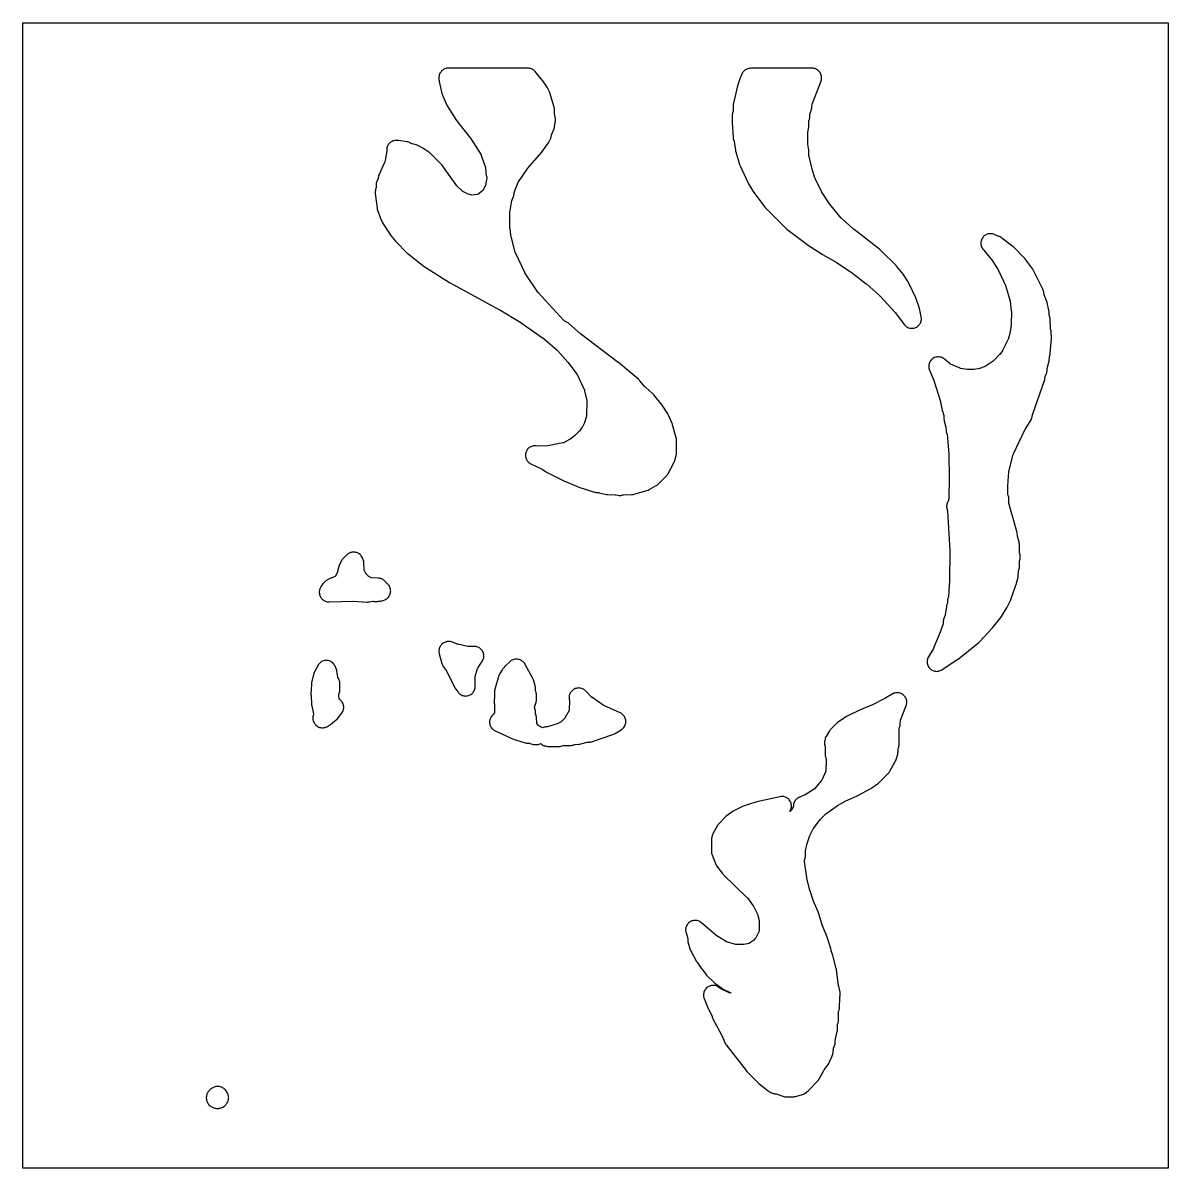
# Model space of a CAD drawing. Header units: millimetres. Extents: x 0 to 300, y 0 to 300.
import ezdxf

# ---------------------------------------------------------------- set-up
doc = ezdxf.new("R2010")
doc.units = ezdxf.units.MM
doc.layers.add('CUT', color=7, linetype='CONTINUOUS')

msp = doc.modelspace()

# ---------------------------------------------------------------- linework, layer by layer
at = {"layer": 'CUT'}
for points in [[(299.9605, 299.9971), (299.9634, 299.9386), (299.9634, 0.0614), (299.9605, 0.0029), (299.902, 0), (0.0614, 0), (0.0029, 0.0029), (0, 0.0614), (0, 299.9386), (0.0029, 299.9971), (0.0614, 300), (299.902, 300)], [(92.2939, 255.3455), (92.7819, 251.4768), (92.8319, 251.2033), (92.9121, 250.9371), (93.871, 248.2933), (93.9722, 248.054), (94.0977, 247.8265), (96.084, 244.6294), (96.2827, 244.3534), (97.5827, 242.785), (97.746, 242.6063), (100.6743, 239.6989), (100.8791, 239.5167), (104.668, 236.502), (104.8746, 236.3541), (111.7255, 231.9591), (111.8858, 231.8644), (124.8405, 224.8557), (124.8638, 224.8428), (124.8867, 224.8294), (130.4358, 221.5), (130.4725, 221.4771), (130.5083, 221.4529), (136.0888, 217.53), (136.1314, 217.4987), (136.1725, 217.4655), (139.8839, 214.3324), (139.9456, 214.2765), (140.0033, 214.2164), (142.7548, 211.1434), (142.7928, 211.0987), (142.8286, 211.0523), (145.0903, 207.9645), (145.1009, 207.9493), (145.1413, 207.8811), (145.1495, 207.8645), (147.0594, 203.7775), (147.0677, 203.7585), (147.0963, 203.6743), (147.1013, 203.6542), (147.6715, 201.0843), (147.6757, 201.0624), (147.6853, 200.9674), (147.6856, 200.9452), (147.6196, 197.0487), (147.6189, 197.031), (147.6147, 196.9933), (147.607, 196.9561), (147.6022, 196.939), (147.1016, 195.3106), (147.0999, 195.3057), (147.0708, 195.2319), (147.0631, 195.2155), (146.537, 194.1597), (146.5348, 194.1555), (146.4977, 194.0928), (146.4885, 194.079), (145.7922, 193.0889), (145.7822, 193.0754), (145.7355, 193.0201), (145.7238, 193.0079), (144.5911, 191.8876), (144.5326, 191.8335), (144.4707, 191.7834), (143.2932, 190.8944), (143.279, 190.8841), (143.2148, 190.8445), (143.1993, 190.8363), (141.5593, 190.0211), (141.5544, 190.0188), (141.5062, 189.9996), (141.4806, 189.992), (141.457, 189.9866), (137.4772, 189.178), (137.4608, 189.1751), (137.3898, 189.167), (137.3731, 189.1663), (135.2146, 189.1127), (135.2095, 189.1127), (135.1321, 189.1167), (135.1146, 189.1186), (134.475, 189.2058), (134.2323, 189.2269), (133.9887, 189.2243), (133.7466, 189.1979), (133.5081, 189.1482), (133.2757, 189.0755), (133.0514, 188.9805), (132.8374, 188.8641), (132.6357, 188.7274), (132.4483, 188.5718), (132.277, 188.3987), (132.1233, 188.2097), (131.9887, 188.0067), (131.8746, 187.7915), (131.7819, 187.5662), (131.7115, 187.333), (131.6643, 187.0941), (131.6404, 186.8517), (131.6403, 186.6081), (131.6639, 186.3656), (131.711, 186.1266), (131.7811, 185.8934), (131.8736, 185.668), (131.9875, 185.4527), (132.1219, 185.2496), (132.2754, 185.0604), (132.4466, 184.8872), (132.6339, 184.7314), (132.8354, 184.5945), (133.0492, 184.4779), (135.9701, 183.0658), (136.038, 183.0302), (136.1035, 182.9904), (137.0499, 182.3723), (137.2945, 182.2316), (141.545, 180.0957), (141.6886, 180.0291), (145.4042, 178.4479), (145.6392, 178.3616), (149.7203, 177.0895), (149.9194, 177.0363), (150.1223, 176.9997), (150.3274, 176.9799), (150.8444, 176.9516), (150.8633, 176.9501), (150.9441, 176.9374), (150.9627, 176.9331), (152.548, 176.5182), (152.8381, 176.4604), (153.1331, 176.4372), (155.1744, 176.3982), (155.1928, 176.3974), (155.2712, 176.3882), (155.2892, 176.3848), (155.8045, 176.2732), (156.0614, 176.2315), (156.3213, 176.2166), (156.5813, 176.2289), (156.8386, 176.2682), (157.0904, 176.3339), (157.2143, 176.3733), (157.2315, 176.3783), (157.2691, 176.3864), (157.3073, 176.391), (157.3253, 176.3918), (159.4441, 176.4397), (159.6558, 176.4535), (159.8657, 176.4852), (160.072, 176.5346), (163.4644, 177.5001), (163.7451, 177.5985), (164.0122, 177.7294), (165.9026, 178.8002), (166.0932, 178.9198), (166.2722, 179.0561), (166.4383, 179.2079), (168.4724, 181.2424), (168.6326, 181.4187), (168.7753, 181.6094), (168.8991, 181.8128), (170.5159, 184.7768), (170.6088, 184.9655), (170.6855, 185.1614), (170.7454, 185.363), (171.1575, 186.998), (171.2005, 187.205), (171.2258, 187.4149), (171.2333, 187.6262), (171.2126, 190.651), (171.2017, 190.8675), (171.172, 191.0824), (171.1239, 191.2938), (170.1796, 194.7439), (170.123, 194.9236), (170.0531, 195.0985), (169.0955, 197.2551), (168.9232, 197.5774), (167.642, 199.602), (167.478, 199.8314), (165.2846, 202.5602), (165.143, 202.7216), (164.9881, 202.8703), (163.0603, 204.5676), (162.9977, 204.6268), (162.9395, 204.6905), (161.5954, 206.2716), (161.4531, 206.4255), (161.2983, 206.5669), (156.0243, 210.9955), (155.9265, 211.0735), (146.0782, 218.5363), (146.0454, 218.5621), (146.0136, 218.5889), (142.979, 221.2406), (142.7855, 221.3935), (142.5779, 221.5266), (141.806, 221.9693), (141.7896, 221.9793), (141.7561, 222.0034), (141.7252, 222.0307), (141.7118, 222.0446), (134.9522, 229.3852), (134.9489, 229.3889), (134.9027, 229.4471), (134.893, 229.461), (131.502, 234.5201), (131.4994, 234.5241), (131.4638, 234.5862), (131.4565, 234.6009), (128.9983, 239.7909), (128.9907, 239.808), (128.9637, 239.8834), (128.9587, 239.9014), (127.8414, 244.3659), (127.8275, 244.4285), (127.817, 244.4918), (127.5963, 246.0817), (127.5883, 246.1561), (127.585, 246.2308), (127.5337, 250.2535), (127.5339, 250.2716), (127.5403, 250.3488), (127.5431, 250.3667), (128.1083, 253.5127), (128.1121, 253.5311), (128.1341, 253.6086), (128.1406, 253.6262), (128.481, 254.4887), (128.5527, 254.697), (128.6059, 254.9107), (128.64, 255.1283), (128.6826, 255.509), (128.6848, 255.5256), (128.692, 255.5611), (128.7025, 255.596), (128.7082, 255.6113), (129.7638, 258.2623), (129.7717, 258.2807), (129.8118, 258.3567), (129.8225, 258.3736), (132.0656, 261.7211), (132.1134, 261.7873), (132.1655, 261.8502), (135.4134, 265.5006), (135.561, 265.6831), (137.6671, 268.5524), (137.7803, 268.7206), (137.8795, 268.8973), (138.1468, 269.4223), (138.2376, 269.6217), (138.3105, 269.8283), (138.3651, 270.0405), (138.4009, 270.2566), (138.4373, 270.558), (138.4399, 270.5755), (138.4478, 270.6123), (138.4592, 270.6483), (138.4657, 270.6647), (139.0702, 272.0962), (139.1479, 272.3061), (139.2066, 272.5221), (139.2457, 272.7424), (139.4666, 274.421), (139.4871, 274.6829), (139.4801, 274.9455), (139.4455, 275.206), (139.2536, 276.234), (139.2528, 276.239), (139.2444, 276.3151), (139.2436, 276.3325), (139.2114, 277.558), (139.1956, 277.781), (139.1599, 278.0016), (139.1047, 278.2181), (138.1374, 281.408), (138.0676, 281.6074), (137.9812, 281.8002), (137.3197, 283.1236), (137.1536, 283.4077), (136.1864, 284.836), (136.0343, 285.0378), (134.1931, 287.2402), (134.0287, 287.4185), (133.8477, 287.5801), (133.652, 287.7233), (133.4433, 287.8469), (133.2236, 287.9498), (132.9949, 288.0308), (132.7595, 288.0893), (132.5195, 288.1247), (132.2772, 288.1366), (111.475, 288.1545), (111.2253, 288.1422), (110.9781, 288.1051), (110.7359, 288.0434), (110.501, 287.9579), (110.2758, 287.8493), (110.0626, 287.7188), (109.8635, 287.5676), (109.6805, 287.3974), (109.5154, 287.2097), (109.3699, 287.0064), (109.2454, 286.7896), (109.1432, 286.5615), (109.0643, 286.3243), (109.0094, 286.0805), (108.9792, 285.8323), (108.9739, 285.5824), (108.9858, 285.1708), (109.0047, 284.9279), (109.0471, 284.688), (109.7654, 281.5321), (109.8327, 281.2924), (109.9234, 281.0606), (111.1609, 278.3117), (111.3183, 278.0166), (113.4068, 274.6624), (113.5715, 274.4289), (117.1852, 269.8794), (117.2247, 269.8268), (117.2612, 269.772), (119.9953, 265.4218), (120.0059, 265.4039), (120.0449, 265.3234), (120.0524, 265.304), (121.1836, 262.1162), (121.1897, 262.0976), (121.1995, 262.0568), (121.2051, 262.0153), (121.2062, 261.9957), (121.2377, 260.9513), (121.256, 260.7147), (121.2968, 260.481), (121.5059, 259.5457), (121.5094, 259.5277), (121.5142, 259.4889), (121.5115, 259.4498), (121.5088, 259.4317), (121.178, 257.4862), (121.1739, 257.4658), (121.1616, 257.4229), (121.1447, 257.3815), (121.1352, 257.363), (120.4445, 256.0988), (120.4349, 256.0822), (120.4117, 256.0485), (120.3822, 256.0201), (120.3674, 256.0079), (119.1594, 255.0631), (119.1446, 255.0521), (119.1114, 255.0311), (119.0727, 255.0244), (119.0544, 255.0225), (117.4747, 254.9051), (117.4566, 254.9042), (117.4179, 254.905), (117.3801, 254.9132), (117.3628, 254.9183), (116.3763, 255.2337), (116.36, 255.2393), (116.292, 255.2681), (116.2767, 255.2759), (115.2108, 255.8457), (115.1954, 255.8544), (115.1638, 255.8753), (115.1343, 255.8991), (115.1213, 255.9111), (113.7236, 257.2714), (113.7197, 257.2753), (113.6649, 257.3381), (113.6533, 257.3533), (109.7082, 262.8053), (109.5835, 262.9638), (109.4464, 263.1117), (106.6844, 265.8605), (106.512, 266.0169), (106.3257, 266.1565), (105.0207, 267.043), (104.7332, 267.2114), (103.4375, 267.8587), (103.2166, 267.956), (102.9873, 268.0316), (101.9441, 268.3204), (101.9259, 268.3259), (101.8498, 268.3555), (101.8326, 268.3636), (101.3352, 268.6168), (101.0762, 268.7307), (100.8059, 268.8146), (100.5279, 268.8674), (98.3602, 269.1532), (98.2737, 269.167), (98.1418, 269.1923), (97.8979, 269.2147), (97.653, 269.2132), (97.4094, 269.1877), (97.1695, 269.1384), (96.9355, 269.066), (96.7098, 268.971), (96.4944, 268.8543), (96.2915, 268.7172), (96.103, 268.5608), (95.9307, 268.3868), (95.7762, 268.1967), (95.6411, 267.9924), (95.5266, 267.7759), (95.4339, 267.5492), (95.3638, 267.3145), (95.3169, 267.0741), (95.2939, 266.8303), (95.2948, 266.5854), (95.2971, 266.542), (95.2936, 266.4465), (95.2909, 266.4244), (94.9967, 264.5218), (94.9869, 264.4668), (94.9745, 264.4123), (94.7013, 263.3282), (94.6965, 263.3109), (94.6707, 263.2385), (94.6636, 263.2221), (93.2792, 260.2493), (93.181, 260.0056), (93.1088, 259.7529), (93.0636, 259.494), (93.0216, 259.1462), (93.0191, 259.1292), (93.0115, 259.0934), (92.9976, 259.06), (92.99, 259.0445), (92.8159, 258.7118), (92.7025, 258.4628), (92.617, 258.2029), (92.5604, 257.9352), (92.5334, 257.6629), (92.497, 256.8362), (92.4953, 256.8133), (92.479, 256.7162), (92.4732, 256.694), (92.3763, 256.3651), (92.3163, 256.1148), (92.2824, 255.8596), (92.2749, 255.6022)], [(185.7997, 276.0021), (185.7865, 275.7678), (185.7704, 273.9883), (185.7766, 273.7888), (186.0471, 269.9751), (186.0813, 269.7041), (186.1449, 269.4383), (186.2371, 269.1811), (186.2838, 269.0702), (186.2901, 269.0544), (186.3012, 269.0196), (186.3091, 268.9838), (186.3116, 268.9675), (186.6166, 266.6218), (186.6526, 266.4136), (186.7062, 266.2092), (187.7291, 262.883), (187.8544, 262.558), (189.9782, 258.0208), (190.0789, 257.828), (191.0907, 256.0803), (191.2519, 255.8361), (194.3151, 251.7381), (194.5542, 251.4627), (199.8318, 246.2112), (200.0862, 245.9902), (205.358, 241.9991), (205.5141, 241.89), (209.3571, 239.4172), (209.4683, 239.3496), (213.0256, 237.3141), (213.0615, 237.2928), (213.0965, 237.2702), (217.2036, 234.5235), (217.2378, 234.4998), (217.2712, 234.4748), (220.9034, 231.6608), (220.9386, 231.6324), (220.9728, 231.6027), (224.3509, 228.5502), (224.3892, 228.514), (224.4259, 228.4761), (228.4594, 224.1272), (228.4986, 224.0829), (228.5355, 224.0366), (230.8467, 220.9889), (231.0016, 220.8039), (231.1735, 220.6348), (231.361, 220.483), (231.5622, 220.35), (231.7753, 220.237), (231.9983, 220.145), (232.2291, 220.075), (232.4656, 220.0275), (232.7055, 220.0031), (232.9467, 220.0018), (233.1869, 220.0239), (233.4239, 220.0689), (233.6554, 220.1366), (233.8793, 220.2263), (234.0935, 220.3372), (234.296, 220.4682), (234.485, 220.6181), (234.6586, 220.7855), (234.8154, 220.9688), (234.9537, 221.1665), (235.0723, 221.3765), (235.1701, 221.5969), (235.2462, 221.8258), (235.3, 222.061), (235.3308, 222.3002), (235.3384, 222.5413), (235.3227, 222.782), (235.2839, 223.02), (234.8313, 225.1461), (234.7581, 225.4154), (234.0042, 227.6794), (233.8978, 227.9464), (232.0951, 231.8109), (232.0075, 231.9814), (231.907, 232.1446), (230.3787, 234.428), (230.2188, 234.6413), (228.8586, 236.2674), (228.6997, 236.4402), (224.6924, 240.4068), (224.4701, 240.6022), (217.7163, 245.8637), (217.6846, 245.8893), (217.6538, 245.9159), (214.4913, 248.7457), (214.43, 248.8046), (214.373, 248.8678), (211.3412, 252.4786), (211.2948, 252.5375), (211.2522, 252.5992), (209.2932, 255.6358), (209.2583, 255.6933), (209.2268, 255.7527), (207.607, 259.0184), (207.5728, 259.0937), (207.5439, 259.1713), (206.7369, 261.5911), (206.7197, 261.6471), (206.7053, 261.7039), (205.8743, 265.3522), (205.8706, 265.3707), (205.8606, 265.4507), (205.8596, 265.4695), (205.8256, 266.8059), (205.8121, 267.0095), (205.782, 267.2112), (205.5785, 268.2766), (205.5756, 268.2946), (205.5683, 268.3723), (205.568, 268.3905), (205.5774, 271.2435), (205.578, 271.2626), (205.5866, 271.3445), (205.59, 271.3633), (205.7747, 272.2485), (205.8105, 272.4686), (205.8265, 272.691), (205.8717, 274.3482), (205.8726, 274.3663), (205.8774, 274.4048), (205.8895, 274.4418), (205.8963, 274.4586), (205.9126, 274.4958), (205.9941, 274.7076), (206.0559, 274.9259), (206.0978, 275.1489), (206.1192, 275.3747), (206.1532, 276.0636), (206.1536, 276.0689), (206.1602, 276.1197), (206.1661, 276.1456), (206.1727, 276.1685), (206.5651, 277.4058), (206.6355, 277.6814), (206.6742, 277.9632), (206.7279, 278.6388), (206.7298, 278.6567), (206.7365, 278.6946), (206.7467, 278.7317), (206.7527, 278.7486), (208.9668, 284.5536), (208.9727, 284.568), (208.9785, 284.5806), (209.0718, 284.813), (209.1414, 285.0535), (209.1866, 285.2998), (209.2069, 285.5494), (209.2021, 285.7998), (209.1723, 286.0484), (209.1178, 286.2929), (209.0392, 286.5306), (208.9371, 286.7593), (208.8126, 286.9766), (208.6671, 287.1803), (208.5019, 287.3685), (208.3187, 287.5392), (208.1193, 287.6908), (207.9058, 287.8216), (207.6803, 287.9304), (207.445, 288.0161), (207.2023, 288.0779), (206.9547, 288.115), (206.7045, 288.1272), (190.5967, 288.1044), (190.3555, 288.0924), (190.1167, 288.0572), (189.8823, 287.9991), (189.6546, 287.9187), (189.4358, 287.8167), (189.2278, 287.694), (189.0326, 287.5519), (188.8521, 287.3916), (188.6878, 287.2146), (188.5414, 287.0226), (188.4142, 286.8174), (188.3074, 286.6009), (187.8433, 285.5331), (187.7663, 285.3326), (187.2453, 283.7816), (187.1796, 283.5496), (186.1272, 279.005), (186.082, 278.7507), (186.0633, 278.4931), (186.0317, 276.9809), (186.031, 276.964), (186.027, 276.9276), (186.0196, 276.8916), (186.0152, 276.8757), (185.8914, 276.462), (185.8347, 276.2342)], [(236.8575, 132.9637), (236.8363, 132.7158), (236.8399, 132.467), (236.8682, 132.2198), (236.9209, 131.9767), (236.9976, 131.74), (237.0973, 131.5121), (237.2193, 131.2952), (237.3621, 131.0915), (237.5246, 130.903), (237.7049, 130.7317), (237.9014, 130.579), (238.1121, 130.4467), (238.3349, 130.336), (238.5676, 130.2479), (238.8079, 130.1835), (239.0534, 130.1432), (239.3017, 130.1275), (239.5503, 130.1366), (239.7968, 130.1704), (240.0388, 130.2285), (240.2737, 130.3103), (240.4994, 130.4151), (240.7135, 130.5418), (244.7568, 133.2149), (244.9347, 133.344), (250.3553, 137.657), (250.5069, 137.7879), (250.6475, 137.9305), (253.8538, 141.4529), (253.9467, 141.5611), (256.1148, 144.2346), (256.2882, 144.4765), (257.5918, 146.5452), (257.7113, 146.7572), (258.6781, 148.6846), (258.7974, 148.9637), (260.1209, 152.6651), (260.1933, 152.9048), (260.6546, 154.7639), (260.7036, 155.0163), (260.7264, 155.2724), (260.7676, 156.371), (260.7688, 156.3906), (260.7748, 156.4324), (260.7851, 156.4734), (260.7914, 156.492), (260.8684, 156.7027), (260.9479, 156.9637), (260.9986, 157.2319), (261.0197, 157.5039), (261.0513, 158.8915), (261.0523, 158.9107), (261.0626, 158.9928), (261.0664, 159.0117), (261.188, 159.5394), (261.2293, 159.7662), (261.2495, 159.9958), (261.2486, 160.2263), (261.2264, 160.4557), (261.1832, 160.6821), (261.0597, 161.1981), (261.0555, 161.2181), (261.0444, 161.305), (261.0435, 161.3253), (261.0044, 163.3548), (260.9812, 163.6502), (260.9232, 163.9407), (260.509, 165.5207), (260.5046, 165.5394), (260.4918, 165.6211), (260.4903, 165.6402), (260.4615, 166.1811), (260.4318, 166.4545), (260.3723, 166.723), (258.2788, 174.1924), (258.2775, 174.1974), (258.268, 174.2453), (258.2653, 174.2703), (258.2641, 174.2931), (258.2301, 175.5142), (258.2116, 175.7559), (258.1698, 175.9947), (258.1051, 176.2283), (258.0028, 176.5382), (257.9972, 176.5567), (257.9883, 176.5972), (257.9836, 176.6384), (257.9829, 176.6577), (257.961, 178.576), (257.9616, 178.6316), (257.9648, 178.6871), (258.2649, 182.3591), (258.2655, 182.3643), (258.278, 182.4426), (258.282, 182.4603), (259.4142, 186.9787), (259.4193, 186.9969), (259.4468, 187.0733), (259.4545, 187.0905), (262.4688, 193.4081), (262.4952, 193.46), (262.524, 193.5106), (264.0566, 196.0523), (264.1807, 196.2851), (264.2796, 196.5297), (264.3522, 196.7833), (264.3976, 197.0432), (264.4217, 197.2429), (264.4248, 197.2633), (264.4449, 197.3495), (264.4512, 197.3691), (267.5889, 206.2937), (267.6711, 206.5818), (267.7183, 206.8776), (267.7542, 207.2411), (267.7563, 207.2581), (267.7633, 207.2946), (267.7736, 207.3304), (267.7793, 207.3461), (268.1051, 208.1808), (268.1881, 208.4318), (268.2441, 208.6901), (268.2725, 208.9529), (268.2959, 209.3797), (268.2975, 209.399), (268.3105, 209.4812), (268.315, 209.5001), (268.7415, 211.1056), (268.7963, 211.368), (268.8227, 211.6347), (268.8608, 212.4783), (268.862, 212.4958), (268.8672, 212.533), (268.8791, 212.5686), (268.8859, 212.5848), (268.9068, 212.6319), (269.0075, 212.8994), (269.0771, 213.1766), (269.1145, 213.4599), (269.3996, 217.2888), (269.405, 217.5601), (269.357, 218.958), (269.3338, 219.223), (269.2825, 219.484), (269.1439, 220.0331), (269.1392, 220.0545), (269.1268, 220.1479), (269.1259, 220.1698), (269.0943, 222.2376), (269.0811, 222.4585), (269.0484, 222.6773), (268.9966, 222.8924), (268.9259, 223.102), (268.88, 223.2205), (268.8731, 223.24), (268.8617, 223.2828), (268.8551, 223.3266), (268.8537, 223.3472), (268.8195, 224.19), (268.8007, 224.4111), (268.7623, 224.6297), (268.2887, 226.7656), (268.2285, 226.9882), (268.148, 227.2043), (267.5013, 228.7222), (267.4937, 228.7417), (267.4808, 228.7846), (267.4727, 228.8287), (267.4707, 228.8495), (267.4417, 229.2638), (267.4124, 229.5083), (267.3592, 229.7487), (267.2826, 229.9828), (267.1834, 230.2081), (264.7219, 235.1265), (264.6194, 235.3114), (264.5016, 235.4869), (262.4388, 238.2973), (262.322, 238.4445), (262.1944, 238.5825), (259.5498, 241.2367), (259.2935, 241.4611), (256.4202, 243.6493), (256.208, 243.7943), (255.9821, 243.9168), (255.7447, 244.0154), (255.4985, 244.0891), (255.4647, 244.0974), (255.3744, 244.1281), (255.354, 244.137), (254.4987, 244.545), (254.2701, 244.6404), (254.0332, 244.7128), (253.7903, 244.7613), (253.5438, 244.7856), (253.2961, 244.7853), (253.0496, 244.7606), (252.8068, 244.7116), (252.5701, 244.6387), (252.3417, 244.5429), (252.1239, 244.4248), (251.9189, 244.2859), (251.7286, 244.1273), (251.5549, 243.9506), (251.3996, 243.7576), (251.2642, 243.5503), (251.1499, 243.3305), (251.0579, 243.1005), (250.9892, 242.8625), (250.9443, 242.6189), (250.9238, 242.3721), (250.9278, 242.1244), (250.9563, 241.8783), (251.009, 241.6363), (251.0854, 241.4007), (251.1847, 241.1738), (251.306, 240.9578), (251.4481, 240.7549), (251.6096, 240.567), (251.6811, 240.4918), (251.7212, 240.4445), (253.9765, 237.644), (254.0182, 237.589), (254.0567, 237.5317), (255.4722, 235.2861), (255.5105, 235.221), (255.5445, 235.1535), (257.444, 231.0763), (257.446, 231.0717), (257.4729, 231.0005), (257.4781, 230.9839), (258.5804, 227.128), (258.5817, 227.1232), (258.5971, 227.0484), (258.5996, 227.0311), (258.9, 224.5505), (258.9067, 224.4754), (258.9087, 224.3999), (258.8893, 221.0514), (258.8858, 220.967), (258.8764, 220.8831), (258.6136, 219.1116), (258.5996, 219.0342), (258.5804, 218.958), (258.0366, 217.0579), (258.0313, 217.0411), (258.004, 216.9709), (257.9965, 216.955), (256.6153, 214.1954), (256.613, 214.191), (256.5741, 214.1259), (256.5644, 214.1116), (255.8901, 213.1689), (255.8871, 213.1649), (255.8393, 213.1074), (255.8276, 213.0949), (254.2614, 211.4977), (254.2485, 211.4852), (254.1894, 211.4354), (254.1748, 211.4248), (252.3177, 210.1404), (252.2999, 210.1288), (252.2195, 210.0856), (252.2, 210.0771), (250.8564, 209.5399), (250.838, 209.533), (250.7566, 209.51), (250.7373, 209.5061), (249.0449, 209.2114), (249.0397, 209.2106), (248.9603, 209.2032), (248.9421, 209.2026), (247.4425, 209.1917), (247.4371, 209.1917), (247.3549, 209.1978), (247.3363, 209.2004), (245.5595, 209.493), (245.5543, 209.494), (245.5054, 209.5062), (245.4809, 209.5146), (245.4592, 209.5236), (242.9391, 210.6387), (242.9233, 210.6461), (242.8905, 210.6644), (242.8593, 210.6858), (242.8461, 210.6963), (241.3569, 211.9354), (241.16, 212.0834), (240.9495, 212.2113), (240.7275, 212.3179), (240.496, 212.4021), (240.2573, 212.4632), (240.0138, 212.5004), (239.7679, 212.5135), (239.5218, 212.5024), (239.278, 212.4671), (239.0389, 212.4079), (238.8068, 212.3255), (238.5838, 212.2207), (238.3723, 212.0945), (238.1743, 211.948), (237.9916, 211.7828), (237.8261, 211.6003), (237.6793, 211.4025), (237.5527, 211.1912), (237.4475, 210.9685), (237.3647, 210.7365), (237.3052, 210.4974), (237.2695, 210.2537), (237.2579, 210.0077), (237.2707, 209.7617), (237.3075, 209.5181), (237.3682, 209.2794), (237.452, 209.0478), (238.6761, 206.1253), (238.6959, 206.0747), (238.7134, 206.0233), (240.351, 200.8363), (240.3738, 200.7539), (240.3907, 200.6701), (240.6882, 198.8579), (240.7715, 198.5092), (241.1984, 197.159), (241.2031, 197.143), (241.2108, 197.108), (241.2155, 197.0724), (241.2165, 197.0562), (241.2508, 196.2384), (241.2768, 195.9684), (241.332, 195.7029), (241.7555, 194.1042), (241.7601, 194.0846), (241.7733, 193.999), (241.7747, 193.9789), (241.8044, 193.3324), (241.8258, 193.1014), (241.8685, 192.8734), (241.9322, 192.6503), (242.0163, 192.434), (242.0234, 192.418), (242.0311, 192.3993), (242.0443, 192.3581), (242.0531, 192.3157), (242.0555, 192.2956), (242.5584, 187.0777), (242.5621, 187.0291), (242.5638, 186.9804), (242.654, 180.8203), (242.654, 180.8051), (242.6537, 180.7724), (242.5329, 175.3698), (242.5321, 175.3531), (242.5281, 175.3172), (242.5209, 175.2817), (242.5166, 175.266), (242.3265, 174.6263), (242.3197, 174.6052), (242.3064, 174.5722), (242.2702, 174.5017), (242.2224, 174.4173), (242.1233, 174.194), (242.0464, 173.962), (241.9925, 173.7237), (241.9622, 173.4813), (241.9557, 173.2371), (241.973, 172.9934), (242.014, 172.7525), (242.1452, 172.1595), (242.1462, 172.1545), (242.1571, 172.0781), (242.1586, 172.0605), (242.7576, 161.754), (242.7592, 161.7166), (242.7596, 161.6791), (242.724, 153.9591), (242.7232, 153.9218), (242.7213, 153.8845), (242.4428, 149.7352), (242.4423, 149.7297), (242.435, 149.6813), (242.4256, 149.6537), (242.4162, 149.6308), (242.4101, 149.6171), (242.326, 149.3999), (242.2625, 149.1759), (242.2201, 148.9469), (242.1992, 148.715), (242.1722, 148.0911), (242.171, 148.0737), (242.166, 148.0367), (242.1543, 148.0016), (242.1476, 147.9853), (242.0838, 147.8395), (241.9994, 147.6191), (241.9362, 147.3916), (241.8947, 147.1592), (241.609, 144.9637), (241.6053, 144.9411), (241.5809, 144.8458), (241.5733, 144.8242), (241.248, 143.9899), (241.1683, 143.7507), (241.1132, 143.5046), (241.0831, 143.2542), (241.0456, 142.7119), (241.0452, 142.7067), (241.0378, 142.6573), (241.0317, 142.6322), (241.0249, 142.6099), (240.4742, 140.9501), (240.4607, 140.9118), (240.446, 140.8739), (238.5514, 136.2431), (238.5157, 136.1643), (238.4745, 136.0882), (237.1818, 133.898), (237.0662, 133.6777), (236.973, 133.4471), (236.9032, 133.2082)], [(77.638, 151.0067), (77.6325, 150.7604), (77.6513, 150.5147), (77.6942, 150.272), (77.7607, 150.0347), (77.8503, 149.8052), (77.962, 149.5856), (78.0948, 149.378), (78.2474, 149.1845), (78.4183, 149.007), (78.6059, 148.8472), (78.8083, 148.7066), (79.0235, 148.5867), (79.2495, 148.4885), (79.484, 148.413), (79.7249, 148.361), (79.9697, 148.3329), (80.2161, 148.3291), (86.496, 148.5414), (86.5577, 148.5419), (86.6193, 148.5392), (90.1268, 148.2954), (90.3822, 148.2908), (90.6368, 148.3122), (90.8879, 148.3595), (91.5914, 148.5296), (91.6084, 148.5333), (91.6451, 148.5387), (91.681, 148.5304), (91.6944, 148.5264), (91.9247, 148.4681), (92.1595, 148.432), (92.3966, 148.4183), (92.634, 148.4272), (92.8695, 148.4586), (93.101, 148.5122), (93.1078, 148.5141), (93.1506, 148.5214), (93.1708, 148.5231), (93.6098, 148.5496), (93.8778, 148.5803), (94.1408, 148.6398), (94.396, 148.7272), (94.7667, 148.877), (94.9907, 148.9807), (95.2034, 149.1059), (95.4027, 149.2515), (95.5867, 149.4161), (95.7536, 149.598), (95.9017, 149.7955), (96.0296, 150.0066), (96.136, 150.2293), (96.22, 150.4614), (96.2807, 150.7007), (96.3175, 150.9448), (96.33, 151.1913), (96.3182, 151.4379), (96.2821, 151.6821), (96.2221, 151.9215), (96.1388, 152.1539), (96.033, 152.3769), (95.9057, 152.5884), (95.7581, 152.7863), (95.5918, 152.9686), (94.7236, 153.831), (94.5525, 153.9859), (94.3679, 154.1243), (94.1712, 154.2452), (93.9643, 154.3474), (93.7488, 154.4301), (93.5267, 154.4926), (93.2997, 154.5343), (93.0698, 154.5549), (91.3025, 154.6313), (91.285, 154.6324), (91.2479, 154.6375), (91.2136, 154.6526), (91.1981, 154.6608), (90.611, 154.9884), (90.5954, 154.9976), (90.5636, 155.0197), (90.5339, 155.0446), (90.521, 155.0572), (89.7679, 155.8265), (89.7565, 155.8386), (89.7339, 155.8662), (89.7166, 155.897), (89.7094, 155.9122), (89.382, 156.6405), (89.3748, 156.6576), (89.3622, 156.6951), (89.3572, 156.7344), (89.3562, 156.7528), (89.3, 158.6388), (89.2799, 158.8889), (89.2349, 159.1358), (89.1653, 159.3769), (89.0719, 159.6099), (88.9556, 159.8323), (88.7717, 160.1448), (88.6351, 160.3526), (88.4784, 160.5458), (88.3033, 160.7225), (88.1115, 160.881), (87.905, 161.0196), (87.6857, 161.1369), (87.4558, 161.2319), (87.2176, 161.3036), (86.9734, 161.3513), (86.7258, 161.3744), (86.477, 161.3728), (86.2297, 161.3466), (85.9861, 161.2958), (85.7489, 161.2211), (85.5202, 161.1233), (85.3024, 161.0031), (85.0976, 160.8619), (84.9078, 160.7011), (83.9434, 159.7974), (83.7906, 159.6412), (83.652, 159.4722), (83.5288, 159.2918), (83.4217, 159.1013), (82.9298, 158.1284), (82.8091, 157.8487), (82.7233, 157.5563), (82.439, 156.3101), (82.4335, 156.2886), (82.4014, 156.1985), (82.3921, 156.1782), (81.8475, 155.0789), (81.839, 155.0626), (81.8183, 155.0295), (81.7845, 155.01), (81.7679, 155.0021), (79.8916, 154.1553), (79.6927, 154.0547), (79.5035, 153.9367), (79.3256, 153.8023), (79.1604, 153.6526), (78.6408, 153.1377), (78.4596, 152.9378), (78.3011, 152.7194), (78.167, 152.4853), (77.8983, 151.9512), (77.7985, 151.7259), (77.7215, 151.4918), (77.6678, 151.2513)], [(108.9709, 135.6443), (108.9574, 135.4118), (108.9656, 135.179), (108.9954, 134.948), (109.0465, 134.7208), (109.7377, 132.2046), (109.8052, 131.9955), (109.8907, 131.7931), (109.9937, 131.599), (110.1134, 131.4147), (110.8876, 130.3297), (110.8906, 130.3253), (110.9313, 130.258), (110.9399, 130.2416), (112.9652, 126.1513), (113.1487, 125.8397), (113.9058, 124.7436), (114.0539, 124.5501), (114.2201, 124.372), (114.4029, 124.2108), (114.6005, 124.0683), (114.811, 123.9456), (115.0325, 123.844), (115.2628, 123.7645), (115.4998, 123.7078), (115.7411, 123.6744), (115.9846, 123.6646), (116.2279, 123.6786), (116.4686, 123.7162), (116.7045, 123.7771), (116.9334, 123.8606), (117.1531, 123.9661), (117.3614, 124.0924), (117.5565, 124.2384), (117.7364, 124.4027), (117.8995, 124.5837), (118.0442, 124.7798), (118.1691, 124.989), (118.2731, 125.2093), (118.3551, 125.4388), (118.4144, 125.6751), (118.4504, 125.9161), (118.4628, 126.1594), (118.4678, 128.6333), (118.4683, 128.6519), (118.4719, 128.69), (118.4791, 128.7277), (118.4839, 128.7456), (119.1053, 130.886), (119.1106, 130.903), (119.1242, 130.9376), (119.1408, 130.971), (119.1497, 130.986), (119.9949, 132.3538), (120.0069, 132.372), (120.0625, 132.4432), (120.0759, 132.4578), (120.2314, 132.6434), (120.3682, 132.8432), (120.4851, 133.0554), (120.5808, 133.2778), (120.6546, 133.5084), (120.7057, 133.7452), (120.7337, 133.9857), (120.7383, 134.2278), (120.7194, 134.4692), (120.6773, 134.7077), (120.6122, 134.941), (120.525, 135.1669), (120.4162, 135.3833), (120.2871, 135.5881), (120.1387, 135.7795), (119.9725, 135.9556), (119.7901, 136.1149), (119.5931, 136.2557), (119.3833, 136.3768), (119.1629, 136.4771), (118.9338, 136.5555), (118.6982, 136.6115), (118.4583, 136.6443), (118.2163, 136.6538), (116.6518, 136.6394), (116.6289, 136.6398), (116.5345, 136.6499), (116.512, 136.6543), (113.8802, 137.2478), (113.8752, 137.249), (113.8025, 137.2712), (113.7856, 137.2774), (112.4821, 137.7927), (112.238, 137.875), (111.9867, 137.9317), (111.7309, 137.9622), (111.4733, 137.9662), (111.2167, 137.9438), (110.9638, 137.895), (110.8929, 137.8775), (110.6663, 137.81), (110.4471, 137.7215), (110.2373, 137.6127), (110.0387, 137.4845), (109.853, 137.3381), (109.6821, 137.1749), (109.5273, 136.9962), (109.3901, 136.8037), (109.2716, 136.5991), (109.2368, 136.5318), (109.1395, 136.3202), (109.0624, 136.1005), (109.006, 135.8745)], [(75.4571, 124.0481), (75.5074, 123.7868), (75.5415, 123.6491), (75.5472, 123.6067), (75.5483, 123.5851), (75.5942, 121.6053), (75.6133, 121.3492), (75.6586, 121.0964), (76.1437, 119.0126), (76.1477, 118.9931), (76.1529, 118.9526), (76.1459, 118.9124), (76.141, 118.8932), (76.0383, 118.5288), (75.9841, 118.2935), (75.9529, 118.054), (75.9449, 117.8127), (75.9603, 117.5718), (75.9988, 117.3334), (76.0601, 117.0999), (76.1437, 116.8733), (76.2487, 116.6559), (76.3742, 116.4496), (76.519, 116.2564), (76.6818, 116.0781), (76.861, 115.9163), (77.055, 115.7726), (77.262, 115.6482), (77.48, 115.5444), (77.707, 115.4621), (77.9409, 115.4021), (78.1795, 115.3649), (78.4205, 115.3509), (78.6618, 115.3603), (78.901, 115.3928), (79.136, 115.4483), (79.3646, 115.5262), (79.5845, 115.6258), (80.1368, 115.9088), (80.3712, 116.0454), (80.5893, 116.2065), (82.1806, 117.5213), (82.3924, 117.718), (82.5801, 117.9379), (83.5252, 119.184), (83.6673, 119.3924), (83.7876, 119.6141), (83.885, 119.8467), (83.9585, 120.088), (84.0073, 120.3355), (84.0309, 120.5866), (84.0291, 120.8389), (84.0018, 121.0896), (83.9495, 121.3364), (83.8725, 121.5766), (83.7717, 121.8078), (83.6482, 122.0277), (83.5031, 122.234), (83.3379, 122.4247), (83.1544, 122.5977), (82.8859, 122.8265), (82.8712, 122.8396), (82.8434, 122.8686), (82.8369, 122.9083), (82.8352, 122.9279), (82.7686, 124.0175), (82.7679, 124.0349), (82.7689, 124.0707), (82.776, 124.1055), (82.7806, 124.1224), (82.9295, 124.6236), (82.9869, 124.8577), (83.0216, 125.0962), (83.0331, 125.3369), (83.0323, 126.8179), (83.0179, 127.0849), (82.975, 127.3487), (82.9042, 127.6065), (82.8063, 127.8553), (82.5351, 128.4491), (82.5282, 128.4651), (82.5161, 128.4992), (82.5071, 128.5343), (82.5039, 128.5509), (82.205, 130.345), (82.1508, 130.5927), (82.0717, 130.8336), (81.9686, 131.0652), (81.6853, 131.6236), (81.5609, 131.841), (81.4154, 132.045), (81.2502, 132.2333), (81.0669, 132.4042), (80.8675, 132.5558), (80.6539, 132.6868), (80.4283, 132.7957), (80.1929, 132.8815), (79.9501, 132.9432), (79.7023, 132.9804), (79.4521, 132.9926), (79.2019, 132.9797), (78.9542, 132.9418), (78.7116, 132.8792), (78.4764, 132.7928), (78.2511, 132.6832), (78.0379, 132.5516), (77.839, 132.3994), (77.6562, 132.228), (77.4916, 132.0391), (77.3466, 131.8348), (77.2229, 131.6169), (76.3223, 129.8285), (76.2111, 129.5731), (76.129, 129.3069), (75.6742, 127.4761), (75.624, 127.216), (75.6017, 126.952), (75.5459, 125.1802), (75.5448, 125.1598), (75.5391, 125.118), (75.5088, 124.9928), (75.5114, 124.9922), (75.4756, 124.8433), (75.4411, 124.5794), (75.435, 124.3133)], [(122.5436, 118.0435), (122.4356, 117.8255), (122.3494, 117.5981), (122.2857, 117.3634), (122.2451, 117.1236), (122.228, 116.881), (122.2345, 116.6379), (122.2646, 116.3965), (122.3181, 116.1593), (122.3943, 115.9283), (122.4926, 115.7059), (122.6121, 115.494), (122.7515, 115.2948), (122.9097, 115.1101), (123.0851, 114.9416), (123.276, 114.7909), (123.4807, 114.6595), (123.6971, 114.5487), (128.7122, 112.2805), (129.0265, 112.163), (131.5472, 111.4096), (131.8338, 111.342), (132.1263, 111.3086), (132.6999, 111.2772), (132.7201, 111.2755), (132.8029, 111.2625), (132.8226, 111.2578), (133.7766, 111.0055), (134.0163, 110.9546), (134.2598, 110.9273), (134.5048, 110.924), (134.7489, 110.9448), (134.9898, 110.9893), (135.2253, 111.0572), (135.4529, 111.1478), (135.583, 111.215), (135.7173, 111.1013), (135.922, 110.9602), (136.1397, 110.8401), (136.3683, 110.7423), (136.6055, 110.6677), (136.6111, 110.6662), (136.6319, 110.6589), (136.7471, 110.6147), (136.9626, 110.5429), (137.1836, 110.4911), (137.4085, 110.4595), (137.6353, 110.4484), (140.3014, 110.4397), (140.5275, 110.4492), (140.7517, 110.4791), (140.9723, 110.5292), (141.5324, 110.6831), (141.5376, 110.6845), (141.5873, 110.694), (141.6126, 110.6966), (141.6368, 110.6977), (143.6011, 110.7369), (143.8498, 110.7543), (144.0955, 110.7964), (144.3359, 110.8627), (144.5385, 110.9411), (144.5389, 110.9403), (144.583, 110.9587), (144.6192, 110.9709), (144.657, 110.9762), (144.6755, 110.9775), (145.5745, 111.0177), (145.8416, 111.0441), (146.1043, 111.0989), (147.8106, 111.552), (147.8299, 111.5566), (147.9109, 111.5697), (147.9307, 111.5714), (148.4769, 111.6042), (148.7063, 111.6286), (148.9324, 111.6741), (149.1534, 111.7402), (154.521, 113.6204), (154.7277, 113.7034), (154.9262, 113.8043), (156.6749, 114.7944), (156.8868, 114.9288), (157.0841, 115.0837), (157.2649, 115.2577), (157.4273, 115.4489), (157.5698, 115.6554), (157.6908, 115.8751), (157.7892, 116.1059), (157.864, 116.3454), (157.9144, 116.5912), (157.9399, 116.8408), (157.9403, 117.0917), (157.9155, 117.3413), (157.8658, 117.5872), (157.7918, 117.8269), (157.694, 118.058), (157.5736, 118.2781), (157.4318, 118.4851), (157.2699, 118.6767), (157.0896, 118.8512), (156.8928, 119.0068), (156.6813, 119.1418), (156.4574, 119.255), (152.1359, 121.173), (152.1181, 121.1814), (152.0474, 121.2216), (152.031, 121.2325), (149.0538, 123.3378), (149.0404, 123.3477), (148.9877, 123.3919), (148.9757, 123.4034), (147.4233, 124.9472), (147.3776, 124.995), (147.199, 125.1646), (147.0045, 125.3158), (146.7962, 125.4472), (146.5758, 125.5574), (146.3458, 125.6454), (146.1081, 125.7103), (145.8653, 125.7515), (145.6195, 125.7686), (145.3733, 125.7614), (145.129, 125.7301), (144.8889, 125.6748), (144.6555, 125.5962), (144.4309, 125.495), (144.2173, 125.3722), (144.0169, 125.229), (143.8316, 125.0668), (143.6631, 124.887), (143.5131, 124.6916), (143.3831, 124.4824), (143.2743, 124.2614), (143.1878, 124.0308), (143.1244, 123.7927), (143.0847, 123.5496), (143.0692, 123.3038), (143.0779, 123.0576), (143.1108, 122.8135), (143.1241, 122.7416), (143.1273, 122.7215), (143.1341, 122.6374), (143.1342, 122.617), (143.0766, 119.9852), (143.0758, 119.9668), (143.0714, 119.9291), (143.0569, 119.8942), (143.0486, 119.8777), (142.0736, 118.0392), (142.0639, 118.0221), (142.0414, 117.9882), (142.0157, 117.9568), (142.0021, 117.9425), (141.0597, 117.0001), (141.0557, 116.9963), (141.017, 116.9633), (140.9962, 116.9484), (140.9755, 116.9355), (140.3306, 116.5529), (140.3112, 116.5421), (140.2275, 116.5043), (140.2065, 116.497), (137.4447, 115.6064), (137.425, 115.6006), (137.3835, 115.5919), (137.3414, 115.5875), (137.3209, 115.5869), (137.2334, 115.5868), (136.9851, 115.5741), (136.7393, 115.5369), (136.4984, 115.4754), (136.2648, 115.3903), (136.0678, 115.2954), (135.9383, 115.4053), (135.7368, 115.5449), (135.5227, 115.664), (135.144, 115.851), (135.1273, 115.8598), (135.0944, 115.8801), (135.0686, 115.909), (135.057, 115.9238), (134.628, 116.5053), (134.6168, 116.5213), (134.5963, 116.5558), (134.5907, 116.5954), (134.5895, 116.6149), (134.5365, 117.9244), (134.5172, 118.1491), (134.4777, 118.3712), (134.4184, 118.5888), (134.3397, 118.8002), (134.2982, 118.898), (134.2917, 118.9143), (134.2806, 118.9488), (134.2757, 118.9844), (134.2745, 119.0021), (134.2425, 119.6789), (134.2182, 119.9275), (134.1693, 120.1724), (134.0962, 120.4112), (133.9996, 120.6415), (133.9854, 120.6712), (133.9774, 120.689), (133.9638, 120.7267), (133.9738, 120.7655), (133.9802, 120.784), (134.3627, 121.818), (134.4289, 122.0236), (134.477, 122.2341), (134.5068, 122.448), (134.518, 122.6636), (134.5288, 123.8991), (134.5167, 124.168), (134.4757, 124.4342), (134.4063, 124.6943), (134.2939, 125.0398), (134.2888, 125.0567), (134.2807, 125.0925), (134.2757, 125.1289), (134.2745, 125.1461), (134.235, 125.9847), (134.2139, 126.2112), (134.1724, 126.4349), (134.1107, 126.6539), (133.701, 127.8895), (133.6239, 128.092), (133.5296, 128.2872), (131.5523, 131.9622), (131.4294, 132.1666), (131.2876, 132.3584), (131.1281, 132.5357), (130.9525, 132.6971), (130.7623, 132.841), (130.5592, 132.9661), (130.4721, 133.0143), (130.2539, 133.1213), (130.0264, 133.2066), (129.7917, 133.2694), (129.552, 133.3091), (129.3095, 133.3254), (129.0667, 133.318), (128.8257, 133.2872), (128.5888, 133.233), (128.3583, 133.1562), (128.1364, 133.0573), (127.9251, 132.9373), (127.7264, 132.7974), (127.5423, 132.6389), (126.6105, 131.7543), (126.4931, 131.6351), (125.8012, 130.8841), (125.6497, 130.7031), (125.5158, 130.5087), (124.9479, 129.5937), (124.8415, 129.4044), (124.752, 129.2066), (124.6799, 129.0018), (123.6748, 125.6929), (123.6187, 125.4724), (123.5828, 125.2477), (123.5675, 125.0207), (123.527, 123.1582), (123.5259, 123.1362), (123.5198, 123.091), (123.4861, 122.9561), (123.4869, 122.9559), (123.461, 122.8645), (123.4165, 122.6077), (123.3989, 122.3478), (123.4084, 122.0874), (123.445, 121.8294), (123.5082, 121.5767), (123.5184, 121.5434), (123.524, 121.5235), (123.5321, 121.4817), (123.5359, 121.4393), (123.5362, 121.4187), (123.5047, 119.2729), (123.5039, 119.2534), (123.4994, 119.2135), (123.4797, 119.1784), (123.4689, 119.1621), (123.2688, 118.8766), (123.2578, 118.8616), (123.2325, 118.832), (123.1688, 118.7812), (122.9862, 118.6205), (122.8202, 118.4429), (122.6721, 118.2499)], [(174.2032, 59.3148), (174.2638, 59.0513), (174.7268, 57.4411), (174.8177, 57.1804), (174.9367, 56.9313), (176.477, 54.1186), (176.5959, 53.9232), (177.6592, 52.3439), (177.7975, 52.1577), (179.0947, 50.571), (179.2711, 50.377), (180.9609, 48.7035), (181.0967, 48.5786), (181.2412, 48.4641), (183.0908, 47.1071), (183.2639, 46.9909), (183.446, 46.8896), (185.2977, 45.9578), (185.3715, 45.9206), (185.4005, 45.9063), (185.495, 45.8602), (185.4564, 45.867), (184.9429, 45.9838), (184.8696, 46.0028), (184.8457, 46.0098), (184.7032, 46.061), (184.6804, 46.0708), (184.6117, 46.1028), (182.6773, 47.0762), (182.6312, 47.1006), (182.6163, 47.1089), (182.5274, 47.1633), (182.5132, 47.1728), (182.4706, 47.2028), (182.2348, 47.3757), (182.0281, 47.5122), (181.8089, 47.6275), (181.5794, 47.7206), (181.3418, 47.7905), (181.0984, 47.8365), (180.8517, 47.8582), (180.6041, 47.8554), (180.3579, 47.8282), (180.1156, 47.7767), (179.8797, 47.7014), (179.6523, 47.6032), (179.4357, 47.483), (179.2321, 47.342), (179.0435, 47.1815), (178.8717, 47.0031), (178.7184, 46.8086), (178.585, 46.5998), (178.473, 46.3789), (178.3834, 46.1481), (178.3171, 45.9094), (178.2747, 45.6654), (178.2566, 45.4184), (178.2631, 45.1708), (178.2941, 44.9251), (178.3492, 44.6836), (178.428, 44.4488), (179.2057, 42.4619), (179.3077, 42.2353), (180.4913, 39.9197), (180.4936, 39.9149), (180.5131, 39.8678), (180.5209, 39.8428), (180.5266, 39.8197), (180.5705, 39.62), (180.6307, 39.3962), (180.7114, 39.1789), (180.8119, 38.9701), (183.0257, 34.8665), (183.0504, 34.8181), (183.0728, 34.7686), (183.8841, 32.8704), (183.9746, 32.6811), (184.0807, 32.5), (184.2016, 32.3284), (189.4297, 25.5337), (189.6434, 25.2904), (192.542, 22.392), (192.7527, 22.2038), (195.2112, 20.2469), (195.4159, 20.1002), (195.6343, 19.9748), (196.0996, 19.738), (196.3059, 19.6445), (196.5198, 19.5701), (196.7396, 19.5153), (196.9634, 19.4807), (197.1883, 19.4562), (197.2102, 19.4532), (197.3028, 19.432), (197.3238, 19.4252), (199.01, 18.8247), (199.2846, 18.7443), (199.5665, 18.6958), (199.8521, 18.6799), (201.7861, 18.6825), (201.994, 18.6915), (202.2004, 18.7177), (202.4039, 18.7609), (203.9619, 19.1606), (204.2103, 19.2383), (204.4493, 19.3414), (204.6763, 19.4688), (204.8888, 19.6192), (205.6625, 20.2293), (205.9029, 20.4455), (208.077, 22.6716), (208.227, 22.8397), (208.3613, 23.0206), (208.4787, 23.2129), (209.792, 25.5989), (209.8359, 25.6724), (209.8851, 25.7426), (210.9291, 27.1256), (211.0955, 27.3761), (211.2306, 27.6446), (211.8924, 29.1842), (211.9753, 29.4053), (212.1276, 29.8781), (212.1854, 30.0888), (212.2246, 30.3037), (212.2448, 30.5212), (212.2846, 31.3271), (212.2861, 31.3472), (212.2928, 31.3898), (212.304, 31.4314), (212.3108, 31.4503), (212.6312, 32.2789), (212.7151, 32.5363), (212.7706, 32.8012), (212.7971, 33.0707), (212.8276, 33.7618), (212.8287, 33.779), (212.8387, 33.8521), (212.8421, 33.8689), (213.2847, 35.7996), (213.328, 36.0431), (213.347, 36.2897), (213.3833, 37.6143), (213.3843, 37.6328), (213.3892, 37.6721), (213.398, 37.7108), (213.4034, 37.7286), (213.5041, 38.0309), (213.5722, 38.2762), (213.6149, 38.5272), (213.6319, 38.7812), (213.6662, 40.9413), (213.667, 40.9603), (213.6717, 41.0007), (213.6805, 41.0405), (213.6859, 41.0587), (213.7825, 41.3525), (213.849, 41.5955), (213.8908, 41.844), (213.9072, 42.0954), (213.9443, 44.5511), (213.945, 44.568), (213.9487, 44.6041), (213.9558, 44.6398), (213.96, 44.6556), (214.0131, 44.8382), (214.0724, 45.0905), (214.1053, 45.3476), (214.1114, 45.6067), (214.0907, 45.8651), (214.0433, 46.1199), (213.6823, 47.6231), (213.6695, 47.6826), (213.6599, 47.7428), (213.0814, 52.0409), (213.0294, 52.3124), (212.2647, 55.3782), (212.1653, 55.6889), (211.7559, 56.729), (211.7498, 56.7456), (211.7393, 56.7818), (211.7322, 56.8189), (211.7301, 56.8364), (211.6948, 57.2055), (211.652, 57.4846), (211.5781, 57.7571), (210.5745, 60.7701), (210.5101, 60.9421), (209.2646, 63.9293), (209.2438, 63.9828), (209.2256, 64.0372), (208.351, 66.8746), (208.2694, 67.1002), (207.0295, 70.074), (207.0135, 70.1146), (206.9989, 70.1559), (206.1755, 72.6247), (206.1617, 72.6687), (206.1497, 72.7132), (205.3341, 75.9784), (205.3204, 76.0401), (205.31, 76.1025), (204.7162, 80.3464), (204.7142, 80.3641), (204.7125, 80.4021), (204.7179, 80.4398), (204.7217, 80.4572), (204.9209, 81.2772), (204.97, 81.5399), (204.9907, 81.8063), (205.0288, 83.3692), (205.0299, 83.3894), (205.0413, 83.4758), (205.0456, 83.4956), (205.3272, 84.6525), (205.34, 84.7008), (205.3548, 84.7485), (206.1496, 87.1288), (206.1793, 87.2083), (206.2146, 87.2854), (207.0211, 88.8958), (207.0294, 88.9114), (207.0694, 88.9756), (207.0798, 88.9899), (208.8207, 91.2783), (208.8701, 91.339), (208.9234, 91.3964), (210.247, 92.7308), (210.2508, 92.7345), (210.3126, 92.7875), (210.3274, 92.7987), (213.2553, 94.8938), (213.3055, 94.9279), (213.3574, 94.9593), (215.2698, 96.0534), (215.322, 96.0816), (215.3755, 96.1071), (218.529, 97.5173), (218.7001, 97.6019), (222.1373, 99.4659), (222.3719, 99.6103), (223.846, 100.6344), (224.0251, 100.7712), (224.1911, 100.9235), (226.6922, 103.435), (226.8453, 103.6034), (226.9824, 103.785), (227.1024, 103.9784), (228.5022, 106.4799), (228.6281, 106.7389), (228.7234, 107.0106), (229.1424, 108.4699), (229.2069, 108.7571), (229.2372, 109.0499), (229.2726, 109.8556), (229.2738, 109.8724), (229.2786, 109.9085), (229.2867, 109.9441), (229.2914, 109.9598), (229.3915, 110.2698), (229.4567, 110.5129), (229.4971, 110.7612), (229.5124, 111.0123), (229.5568, 115.2998), (229.5575, 115.3198), (229.5625, 115.3624), (229.572, 115.4043), (229.5779, 115.4234), (229.6808, 115.7249), (229.7429, 115.9373), (229.786, 116.1544), (229.8097, 116.3744), (229.8654, 117.2561), (229.8671, 117.2751), (229.8737, 117.3154), (229.8844, 117.3548), (229.8908, 117.3727), (231.2539, 120.9328), (231.2866, 121.0119), (231.3414, 121.134), (231.4184, 121.3621), (231.4732, 121.5967), (231.5051, 121.8354), (231.5139, 122.076), (231.4995, 122.3164), (231.462, 122.5543), (231.4018, 122.7875), (231.3195, 123.0138), (231.2157, 123.2311), (231.0916, 123.4375), (230.9481, 123.6309), (230.7867, 123.8096), (230.6089, 123.972), (230.4163, 124.1166), (230.2106, 124.2419), (229.9939, 124.3468), (229.768, 124.4304), (229.5352, 124.4919), (229.2975, 124.5307), (229.0572, 124.5465), (228.8165, 124.539), (228.5776, 124.5084), (228.3428, 124.455), (228.1142, 124.3793), (227.894, 124.2819), (227.6841, 124.1637), (226.069, 123.1491), (226.0201, 123.1199), (225.9698, 123.0932), (222.2127, 121.2049), (222.166, 121.1826), (222.1184, 121.1624), (219.1562, 119.982), (218.9615, 119.8946), (215.9167, 118.3687), (215.6363, 118.2046), (213.397, 116.6903), (213.2121, 116.5524), (213.0407, 116.3981), (211.6761, 115.0503), (211.5366, 114.9007), (211.4098, 114.7402), (211.2965, 114.5699), (210.3905, 113.0791), (210.2699, 112.8558), (210.1725, 112.6215), (210.0994, 112.3785), (210.0124, 112.0251), (209.9652, 111.782), (209.9422, 111.5354), (209.9438, 111.2878), (209.9698, 111.0416), (210.0201, 110.7991), (210.0934, 110.5168), (210.0984, 110.4952), (210.1113, 110.4009), (210.1124, 110.3788), (210.1534, 108.2872), (210.1707, 108.0383), (210.2128, 107.7923), (210.3965, 106.968), (210.3976, 106.9628), (210.4045, 106.9134), (210.4059, 106.8876), (210.4057, 106.8643), (210.3184, 104.1335), (210.3174, 104.1156), (210.3126, 104.0775), (210.3006, 104.041), (210.2938, 104.0244), (209.253, 101.6468), (209.2452, 101.6302), (209.2261, 101.5959), (209.2036, 101.5636), (209.1921, 101.5494), (207.3489, 99.3779), (207.3366, 99.3641), (207.3081, 99.3365), (207.277, 99.3119), (207.2617, 99.3014), (204.9279, 97.7959), (204.9233, 97.793), (204.8511, 97.7543), (204.8341, 97.7465), (203.5154, 97.1838), (203.4347, 97.154), (203.2114, 97.0591), (202.9984, 96.943), (202.7977, 96.8068), (202.6111, 96.6518), (202.4404, 96.4795), (202.2872, 96.2914), (202.153, 96.0894), (202.0389, 95.8753), (201.9462, 95.6511), (201.8756, 95.419), (201.8279, 95.1812), (201.8034, 94.9399), (201.8029, 94.8133), (201.7995, 94.7502), (201.7887, 94.6765), (201.7625, 94.5724), (201.7254, 94.4687), (201.6784, 94.369), (201.6221, 94.2742), (201.5539, 94.1812), (201.5414, 94.1658), (201.5023, 94.1199), (200.8954, 93.4411), (200.8717, 93.4171), (200.922, 93.4973), (200.9207, 93.4981), (201.0048, 93.6326), (201.1153, 93.8562), (201.203, 94.0896), (201.2669, 94.3306), (201.3066, 94.5768), (201.3215, 94.8257), (201.3116, 95.0749), (201.2769, 95.3219), (201.2178, 95.5641), (201.1348, 95.7993), (201.0288, 96.025), (200.9008, 96.239), (200.7522, 96.4393), (200.5843, 96.6237), (200.3989, 96.7905), (200.1979, 96.938), (199.9831, 97.0647), (199.7568, 97.1694), (199.5211, 97.251), (199.2785, 97.3087), (199.0314, 97.342), (198.7822, 97.3505), (198.5333, 97.3341), (198.2874, 97.2931), (192.2159, 95.9648), (191.9578, 95.8937), (188.6697, 94.7949), (188.3383, 94.657), (186.3618, 93.6625), (186.1903, 93.5676), (186.0268, 93.4595), (184.2161, 92.1585), (184.0431, 92.0223), (183.8827, 91.8713), (182.3316, 90.2765), (182.1886, 90.1162), (182.0598, 89.9443), (181.9463, 89.7619), (180.8228, 87.7704), (180.7135, 87.5524), (180.6259, 87.3248), (180.5609, 87.0897), (180.3913, 86.3341), (180.3454, 86.0584), (180.3306, 85.7793), (180.3388, 82.9291), (180.35, 82.6991), (180.3824, 82.4711), (180.4356, 82.2471), (180.5093, 82.0289), (181.383, 79.7858), (181.4734, 79.5812), (181.5817, 79.3856), (181.7071, 79.2004), (183.1775, 77.2251), (183.3038, 77.0689), (183.4424, 76.9233), (189.714, 70.8407), (189.726, 70.8286), (189.7722, 70.7753), (189.7826, 70.7617), (191.3083, 68.6657), (191.3114, 68.6613), (191.3535, 68.5929), (191.3624, 68.5762), (192.4883, 66.3366), (192.4982, 66.3153), (192.5314, 66.2234), (192.5374, 66.2006), (192.854, 64.8369), (192.8586, 64.8139), (192.8693, 64.7174), (192.8698, 64.6939), (192.8488, 62.2107), (192.8481, 62.189), (192.8428, 62.1445), (192.8279, 62.1022), (192.819, 62.0824), (191.9775, 60.3361), (191.9696, 60.3208), (191.9514, 60.29), (191.9304, 60.2609), (191.9198, 60.2479), (191.4237, 59.6707), (191.412, 59.6576), (191.3858, 59.6321), (191.3574, 59.609), (191.3434, 59.5991), (190.3279, 58.9125), (190.3128, 58.9028), (190.2803, 58.8849), (190.2456, 58.8733), (190.228, 58.8687), (188.8725, 58.5479), (188.8494, 58.5431), (188.7522, 58.532), (188.7286, 58.5315), (186.8492, 58.5424), (186.8314, 58.5429), (186.7946, 58.5465), (186.7581, 58.5533), (186.7413, 58.5577), (184.5876, 59.1668), (184.5706, 59.172), (184.5362, 59.1852), (184.5029, 59.2015), (184.4879, 59.2101), (181.5848, 60.969), (181.5802, 60.972), (181.5137, 61.0198), (181.4988, 61.032), (177.715, 64.2927), (177.5233, 64.4423), (177.318, 64.5726), (177.101, 64.6823), (176.8744, 64.7704), (176.6402, 64.836), (176.4008, 64.8786), (176.1584, 64.8978), (175.9153, 64.8933), (175.6738, 64.8652), (175.4361, 64.8138), (175.2046, 64.7395), (174.9814, 64.6431), (174.7686, 64.5255), (174.5682, 64.3877), (174.3821, 64.2312), (174.2122, 64.0573), (174.0599, 63.8677), (173.9268, 63.6642), (173.8141, 63.4487), (173.7228, 63.2233), (173.6539, 62.9902), (173.608, 62.7514), (173.5854, 62.5093), (173.5865, 62.2661), (173.5866, 62.2651), (173.6068, 62.0539), (173.645, 61.845), (173.7007, 61.6402), (174.1028, 60.3758), (174.1095, 60.3525), (174.128, 60.2539), (174.1303, 60.2297), (174.1715, 59.5833)], [(48.8249, 16.5051), (49.0154, 16.331), (49.2228, 16.1775), (49.445, 16.0462), (49.6794, 15.9385), (50.0211, 15.8025), (50.2408, 15.7266), (50.4666, 15.6715), (50.6966, 15.6376), (50.9287, 15.6252), (51.0469, 15.6244), (51.2814, 15.6338), (51.5139, 15.6651), (51.7425, 15.7181), (51.9651, 15.7923), (52.1798, 15.8871), (52.4037, 15.9987), (52.604, 16.1103), (52.7932, 16.2399), (52.9698, 16.3862), (53.1322, 16.5481), (53.2791, 16.7241), (53.4093, 16.9129), (53.5216, 17.1129), (53.6295, 17.3274), (53.7244, 17.5405), (53.7991, 17.7615), (53.8529, 17.9885), (53.8853, 18.2195), (53.896, 18.4526), (53.8849, 18.6856), (53.8521, 18.9166), (53.798, 19.1435), (53.7229, 19.3644), (53.6276, 19.5773), (53.5041, 19.8219), (53.3697, 20.0559), (53.2107, 20.274), (53.0293, 20.4738), (52.8412, 20.6595), (52.6563, 20.8248), (52.4558, 20.9711), (52.2419, 21.0967), (52.0166, 21.2005), (51.9483, 21.2279), (51.7256, 21.3054), (51.4966, 21.3616), (51.2633, 21.396), (51.0277, 21.4082), (50.7921, 21.3981), (50.5585, 21.366), (50.329, 21.3119), (50.1055, 21.2364), (49.8902, 21.1403), (49.5699, 20.9787), (49.3737, 20.8684), (49.1883, 20.7409), (49.0151, 20.5973), (48.8555, 20.4387), (48.7108, 20.2664), (48.5862, 20.1036), (48.4394, 19.8897), (48.3156, 19.6619), (48.2161, 19.4224), (48.1418, 19.1739), (48.1067, 19.0293), (48.0597, 18.7821), (48.0378, 18.5315), (48.0412, 18.2799), (48.0698, 18.03), (48.1234, 17.7842), (48.2015, 17.545), (48.2697, 17.367), (48.3743, 17.1311), (48.5026, 16.9073), (48.6534, 16.6979)]]:
    msp.add_lwpolyline(points, close=True, dxfattribs=at)

doc.saveas('drawing.dxf')
